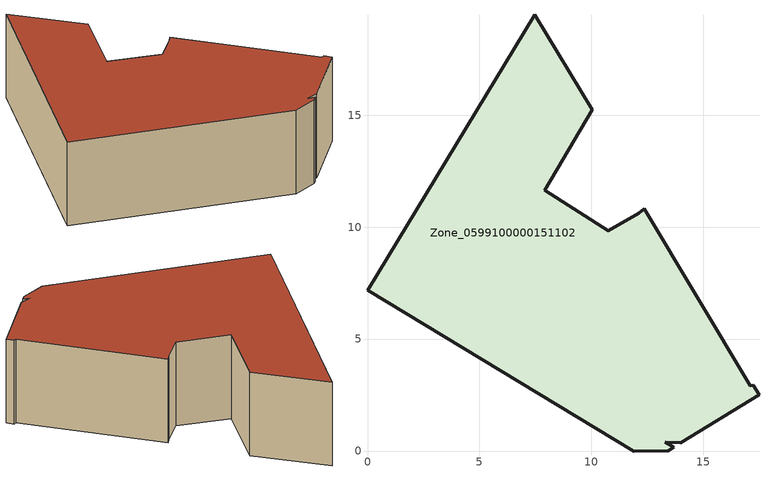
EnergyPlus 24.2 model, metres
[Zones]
Zone_0599100000151102
 floor ground (C_G): 13.29,0.4 13.67,0.17 13.42,0.02 11.88,0 0,7.18 7.46,19.47 10.04,15.24 7.91,11.64 10.74,9.84 12.12,10.63 12.36,10.81 17.08,2.92 17.23,2.93 17.48,2.51 13.98,0.36 z0
 wall outside (C_F): 11.88,0 13.42,0.02 13.67,0.17 13.29,0.4 13.98,0.36 17.48,2.51 17.23,2.93 17.08,2.92 12.36,10.81 12.12,10.63 10.74,9.84 7.91,11.64 10.04,15.24 7.46,19.47 0,7.18 11.88,0 z0:5.83
 roof outside (C_R): 13.29,0.4 13.98,0.36 17.48,2.51 17.23,2.93 17.08,2.92 12.36,10.81 12.12,10.63 10.74,9.84 7.91,11.64 10.04,15.24 7.46,19.47 0,7.18 11.88,0 13.42,0.02 13.67,0.17 z5.83
[BUILDING]
Pand.0599100000151102: North Axis=0; Terrain=City; Loads Convergence Tolerance Value=0.04; Temperature Convergence Tolerance Value=0.4; Solar Distribution=FullExterior; Maximum Number of Warmup Days=25; Minimum Number of Warmup Days=1
[Site:Location]
Rotterdam.The.Hague.AP_ZH_NLD Design_Conditions: Latitude=51.96; Longitude=4.45; Time Zone=1; Elevation=-4.5
[SITE:GROUNDTEMPERATURE:BUILDINGSURFACE]
18, 18, 18, 18, 18, 18, 18, 18, 18, 18, 18, 18
[MATERIAL] Thermal Absorptance=0.9; Solar Absorptance=0.7; Visible Absorptance=0.7
Name | Roughness | Thickness | Conductivity | Density | Specific Heat
G.TI.1946 | MediumSmooth | 0.15 | 1 | 540 | 1210
F.TI.1946 | Rough | 0.3 | 0.857143 | 1920 | 840
R.TI.1946 | MediumRough | 0.2 | 0.1 | 1500 | 1000
[CONSTRUCTION]
C_G: G.TI.1946
C_F: F.TI.1946
C_R: R.TI.1946
[ZONE]
Zone_0599100000151102: Type=1; Multiplier=1; Ceiling Height=Autocalculate; Volume=Autocalculate; Floor Area=autocalculate; Part of Total Floor Area=Yes
[ZONEINFILTRATION:DESIGNFLOWRATE]
Infil_Zone_0599100000151102: Zone or ZoneList or Space or SpaceList=Zone_0599100000151102; Schedule=AlwaysOn; Design Flow Rate Calculation Method=Flow/Area; Flow Rate per Floor Area=0.003; Constant Term Coefficient=1; Temperature Term Coefficient=0; Velocity Term Coefficient=0; Velocity Squared Term Coefficient=0
[HVACTEMPLATE:ZONE:IDEALLOADSAIRSYSTEM]
Zone_0599100000151102: Maximum Heating Supply Air Temperature=50; Minimum Cooling Supply Air Temperature=13; Maximum Heating Supply Air Humidity Ratio=0.0156; Minimum Cooling Supply Air Humidity Ratio=0.0077; Heating Limit=NoLimit; Cooling Limit=NoLimit; Dehumidification Control Type=ConstantSensibleHeatRatio; Cooling Sensible Heat Ratio=0.7; Dehumidification Setpoint=60; Humidification Control Type=None; Humidification Setpoint=30; Outdoor Air Method=None; Outdoor Air Flow Rate per Person=0.00944; Outdoor Air Flow Rate per Zone Floor Area=0; Outdoor Air Flow Rate per Zone=0; Demand Controlled Ventilation Type=None; Outdoor Air Economizer Type=NoEconomizer; Heat Recovery Type=None; Sensible Heat Recovery Effectiveness=0.7; Latent Heat Recovery Effectiveness=0.65
[ZONECONTROL:THERMOSTAT]
ThermostatControl_Zone_0599100000151102: Zone or ZoneList=Zone_0599100000151102; Control Type Schedule=DualSetpointControlType; Control 1=Thermostat_Zone_0599100000151102; Temperature Difference Between Cutout And Setpoint=0
[THERMOSTATSETPOINT:DUALSETPOINT]
Thermostat_Zone_0599100000151102: Heating Setpoint Temperature Schedule=HeatingSetpoint_Zone_0599100000151102; Cooling Setpoint Temperature Schedule=CoolingSetpoint_Zone_0599100000151102
[SCHEDULE:COMPACT]
HeatingSetpoint_Zone_0599100000151102: Through: 12/31, For: AllDays, Until: 24:00, 21
CoolingSetpoint_Zone_0599100000151102: Through: 12/31, For: AllDays, Until: 24:00, 24
DualSetpointControlType: Through: 12/31, For: AllDays, Until: 24:00, 4
AlwaysOn: Through: 12/31, For: AllDays, Until: 24:00, 1
